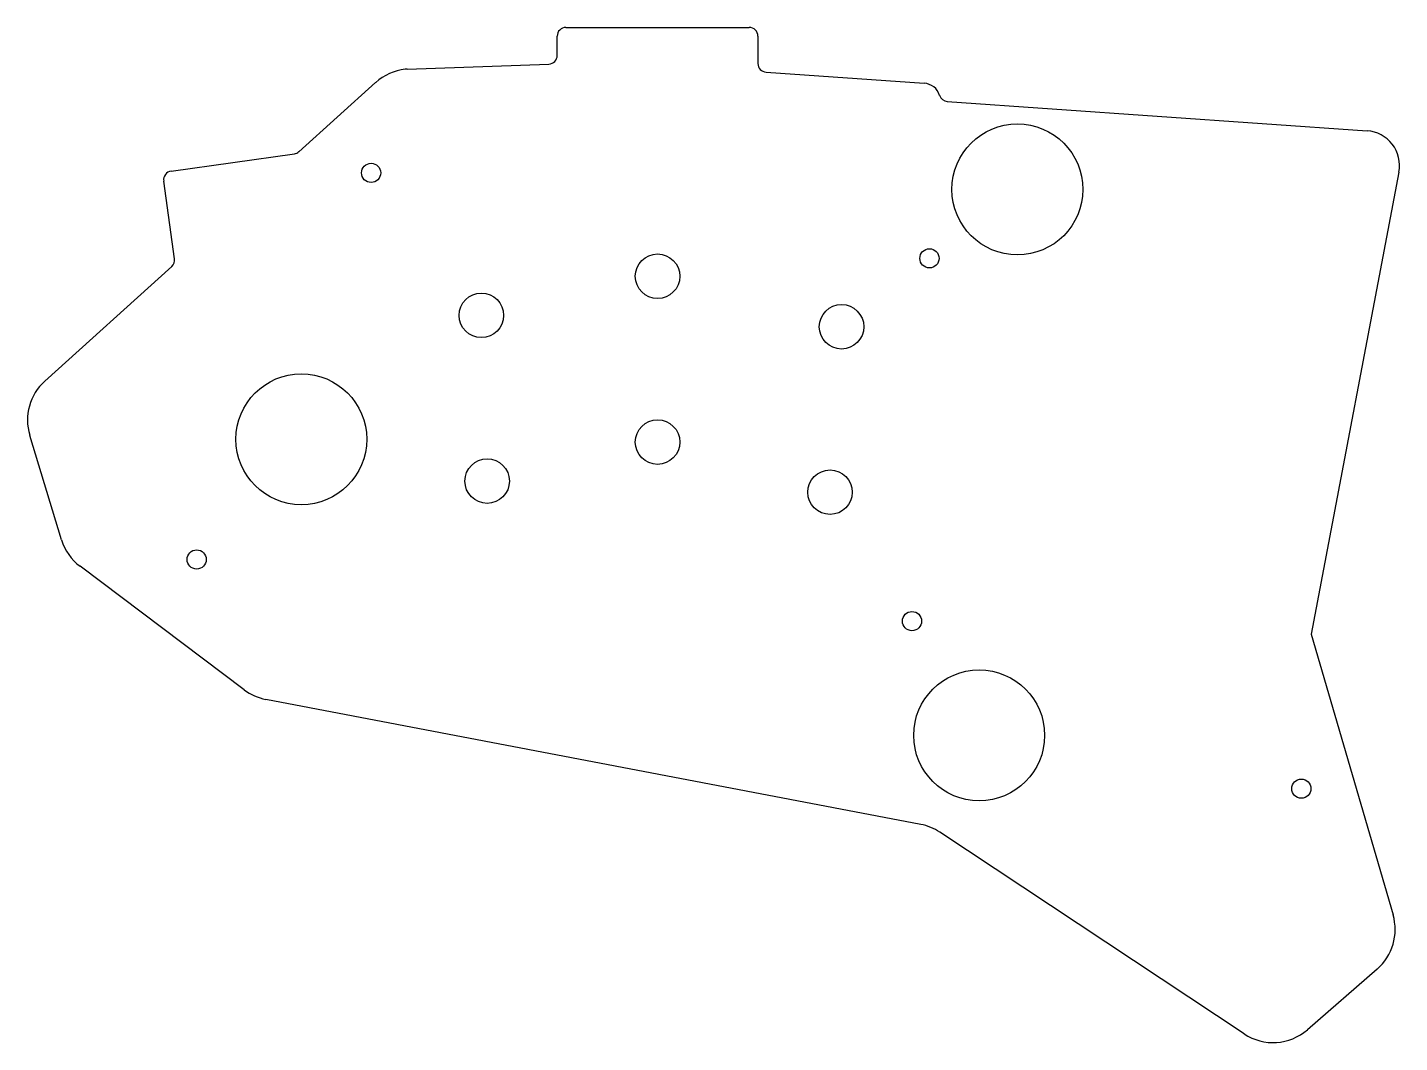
# Model space of a CAD drawing. Header units: millimetres. Extents: x -18 to 140, y -50 to 66.
import ezdxf

# ---------------------------------------------------------------- set-up
doc = ezdxf.new("R2010")
doc.units = ezdxf.units.MM

msp = doc.modelspace()

# ---------------------------------------------------------------- linework, layer by layer
for p, q in [((43.02, 62.62), (43.02, 64.81)), ((44.02, 65.81), (65.02, 65.81)), ((66.02, 64.81), (66.02, 61.69)), ((25.85, 61.05), (42.05, 61.62)), ((66.95, 60.7), (85.07, 59.43)), ((13.44, 51.58), (22.22, 59.52)), ((87.72, 57.34), (135.81, 53.98)), ((-1.21, 49.35), (12.91, 51.34)), ((139.46, 49.24), (129.4, -3.71)), ((-0.81, 39.32), (-2.06, 48.22)), ((-15.69, 25.29), (-1.13, 38.44)), ((-13.76, 7.12), (-17.41, 19.08)), ((7.16, -10.07), (-11.63, 4.08)), ((129.4, -3.71), (138.79, -35.85)), ((84.68, -25.5), (9.64, -11.18)), ((121.73, -49.49), (86.86, -26.39)), ((136.97, -42.07), (128.98, -49.01))]:
    msp.add_line(p, q)
for centre, radius in [((95.75, 47.26), 7.5), ((21.7, 49.15), 1.1), ((54.52, 37.31), 2.55), ((85.67, 39.36), 1.1), ((34.34, 32.83), 2.55), ((75.6, 31.52), 2.55), ((13.71, 18.63), 7.5), ((54.52, 18.31), 2.55), ((35, 13.84), 2.55), ((74.28, 12.57), 2.55), ((1.72, 4.86), 1.1), ((83.67, -2.2), 1.1), ((91.37, -15.29), 7.5), ((128.28, -21.4), 1.1)]:
    msp.add_circle(centre, radius)
for centre, radius, start, end in [((44.02, 64.81), 1, 90, 180), ((65.02, 64.81), 1, 0, 90), ((42.02, 62.62), 1, 272, 0), ((67.02, 61.69), 1, 180, 266), ((26.25, 55.06), 6, 96.2449, 132.0714), ((25.92, 59.05), 2, 92, 99.3557), ((84.93, 57.43), 2, 17.5102, 86), ((87.79, 58.34), 1, 197.5102, 266), ((135.53, 49.99), 4, 349.2409, 86), ((12.77, 52.33), 1, 278, 312.0714), ((-1.07, 48.36), 1, 98, 188), ((-1.8, 39.18), 1, 312.0714, 8), ((-11.67, 20.84), 6, 132.0714, 196.9726), ((-15.02, 24.55), 1, 132.0714095, 132.0714103), ((-8.02, 8.87), 6, 196.9726, 233), ((-11.03, 4.88), 1, 232.9999998, 233.0000007), ((10.77, -5.28), 6, 233, 259.1921), ((83.55, -31.39), 6, 56.4755, 79.1921), ((86.31, -27.23), 1, 56.4754866, 56.4754873), ((133.03, -37.54), 6, 311, 16.2842), ((137.83, -36.14), 1, 16.2842024, 16.2842052), ((136.31, -41.31), 1, 310.999998, 310.9999996), ((125.04, -44.49), 6, 236.4755, 311), ((122.28, -48.65), 1, 236.4754866, 236.4754873)]:
    msp.add_arc(centre, radius, start, end)

doc.saveas('drawing.dxf')
